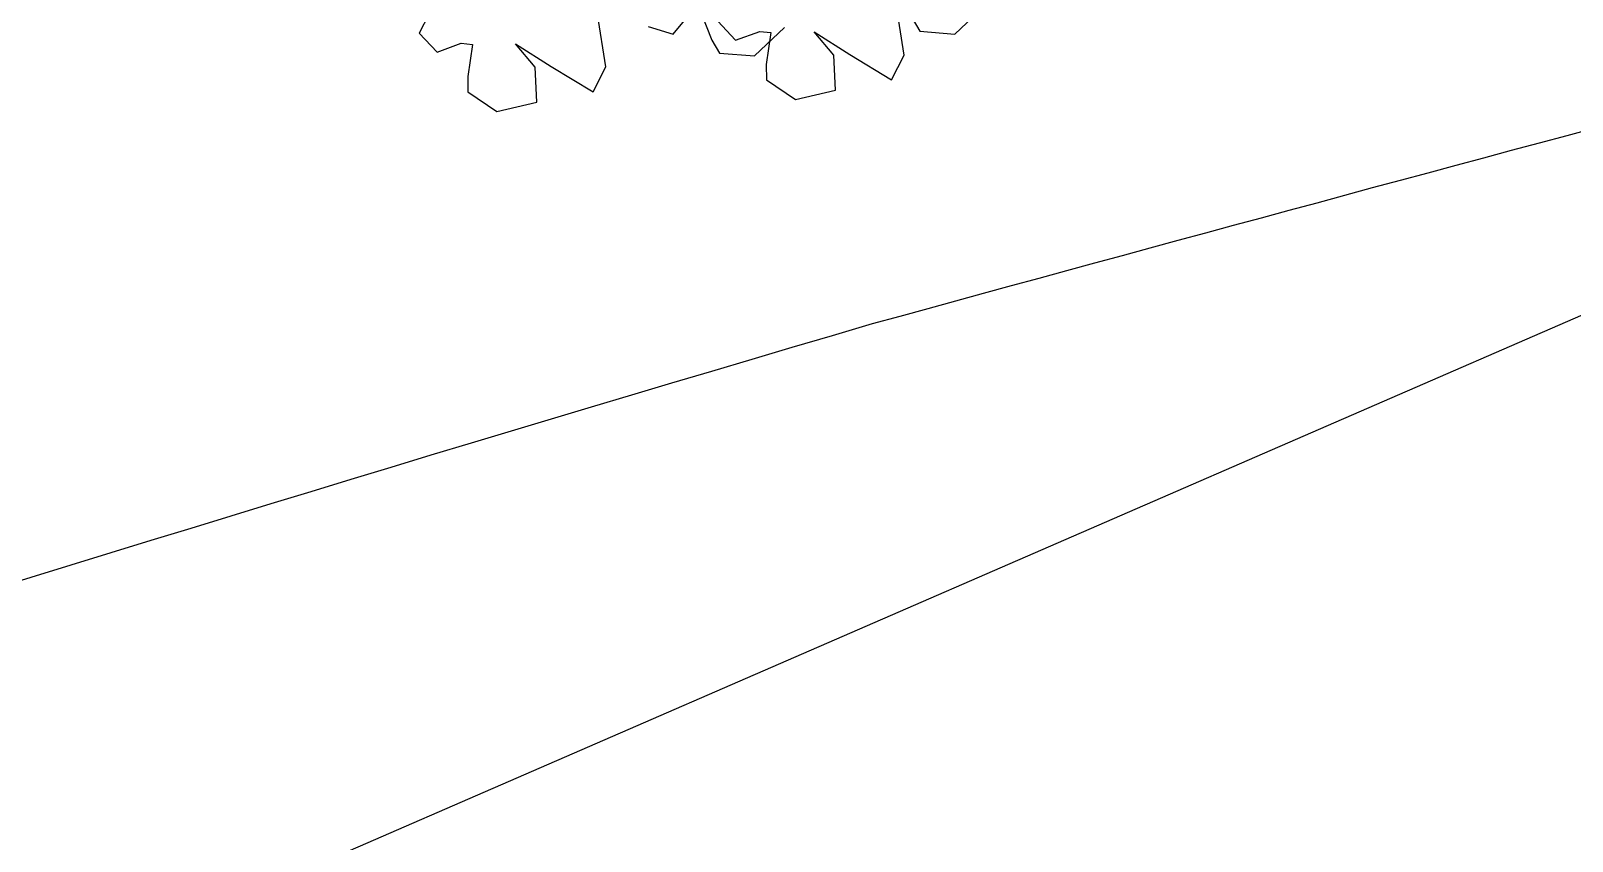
# Model space of a CAD drawing. Header units: millimetres. Extents: x 441156 to 441876, y 4514765 to 4515211.
# Drawn here: x 441440.216 to 441443.035, y 4514832.866 to 4514834.348 of the extents above; entities that cross this region are included whole.
import ezdxf

# ---------------------------------------------------------------- set-up
doc = ezdxf.new("R2010")
doc.units = ezdxf.units.MM
doc.layers.add('01_piscinas', color=254, linetype='Continuous')

msp = doc.modelspace()

# ---------------------------------------------------------------- linework, layer by layer
at = {"layer": '01_piscinas'}
for p, q in [((441445.01167264, 4514834.67928291, 0.00000131), (441438.80425299, 4514831.98144746, 0.00000092)), ((441441.43913488, 4514834.38615244, 0.00000053), (441441.46111145, 4514834.33097601, 0.00000053)), ((441441.81321342, 4514834.30350286, 0.00000053), (441441.7978985, 4514834.40028495, 0.00000053)), ((441441.90559532, 4514834.34193758, 0.00000053), (441441.96039746, 4514834.39350243, 0.00000053)), ((441440.94349133, 4514834.37767012, 0.00000053), (441440.92615715, 4514834.34363801, 0.00000053)), ((441441.26718457, 4514834.28170573, 0.00000053), (441441.25186965, 4514834.37848782, 0.00000053)), ((441441.3448019, 4514834.35544624, 0.00000053), (441441.39027321, 4514834.34166302, 0.00000053)), ((441441.39027321, 4514834.34166302, 0.00000053), (441441.42037157, 4514834.37751189, 0.00000053)), ((441441.472186, 4514834.36543515, 0.00000053), (441441.5046737, 4514834.33076288, 0.00000053)), ((441441.53936322, 4514834.30200169, 0.00000053), (441441.59416536, 4514834.35356654, 0.00000053)), ((441441.82734355, 4514834.37091191, 0.00000053), (441441.84150745, 4514834.34695704, 0.00000053)), ((441440.92615715, 4514834.34363801, 0.00000053), (441440.95864485, 4514834.30896574, 0.00000053)), ((441440.95864485, 4514834.30896574, 0.00000053), (441441.00263523, 4514834.32496259, 0.00000053)), ((441441.00263523, 4514834.32496259, 0.00000053), (441441.02320501, 4514834.32306387, 0.00000053)), ((441441.02320501, 4514834.32306387, 0.00000053), (441441.01464906, 4514834.2642914, 0.00000053)), ((441441.10234095, 4514834.32411257, 0.00000053), (441441.16722042, 4514834.28266566, 0.00000053)), ((441441.13803381, 4514834.28122704, 0.00000053), (441441.10234095, 4514834.32411257, 0.00000053)), ((441441.46111145, 4514834.33097601, 0.00000053), (441441.47527535, 4514834.30702115, 0.00000053)), ((441441.5046737, 4514834.33076288, 0.00000053), (441441.54866408, 4514834.34675972, 0.00000053)), ((441441.54866408, 4514834.34675972, 0.00000053), (441441.56923386, 4514834.344861, 0.00000053)), ((441441.56923386, 4514834.344861, 0.00000053), (441441.56067792, 4514834.28608853, 0.00000053)), ((441441.6483698, 4514834.3459097, 0.00000053), (441441.71324927, 4514834.30446279, 0.00000053)), ((441441.68406266, 4514834.30302417, 0.00000053), (441441.6483698, 4514834.3459097, 0.00000053)), ((441441.84150745, 4514834.34695704, 0.00000053), (441441.90559532, 4514834.34193758, 0.00000053)), ((441441.47527535, 4514834.30702115, 0.00000053), (441441.53936322, 4514834.30200169, 0.00000053)), ((441441.68720125, 4514834.23912554, 0.00000053), (441441.68406266, 4514834.30302417, 0.00000053)), ((441441.71324927, 4514834.30446279, 0.00000053), (441441.79001621, 4514834.2579599, 0.00000053)), ((441441.79001621, 4514834.2579599, 0.00000053), (441441.81321342, 4514834.30350286, 0.00000053)), ((441441.1411724, 4514834.21732841, 0.00000053), (441441.13803381, 4514834.28122704, 0.00000053)), ((441441.16722042, 4514834.28266566, 0.00000053), (441441.24398736, 4514834.23616276, 0.00000053)), ((441441.24398736, 4514834.23616276, 0.00000053), (441441.26718457, 4514834.28170573, 0.00000053)), ((441441.56067792, 4514834.28608853, 0.00000053), (441441.56096678, 4514834.25826106, 0.00000053)), ((441441.01464906, 4514834.2642914, 0.00000053), (441441.01493793, 4514834.23646393, 0.00000053)), ((441441.56096678, 4514834.25826106, 0.00000053), (441441.61395878, 4514834.22187014, 0.00000053)), ((441441.61395878, 4514834.22187014, 0.00000053), (441441.68720125, 4514834.23912554, 0.00000053)), ((441441.01493793, 4514834.23646393, 0.00000053), (441441.06792992, 4514834.20007301, 0.00000053)), ((441441.06792992, 4514834.20007301, 0.00000053), (441441.1411724, 4514834.21732841, 0.00000053))]:
    msp.add_line(p, q, dxfattribs=at)
for points, elevation in [([(441466.50933138, 4514836.84526939, 0.0164873178), (441462.64886087, 4514836.51536975, 0.0147570251), (441455.21056826, 4514835.40842934, 0.0064753203), (441449.43394452, 4514834.10548181, 0.0081662383), (441442.20026749, 4514832.24974676, 0.0216544653), (441433.08082065, 4514829.13504235, 0.0203224531), (441424.79708432, 4514825.50445053, 0.0071301443), (441419.23832523, 4514822.6439482, 0.0002218274), (441419.06670399, 4514822.55241672), (441417.77749905, 4514821.85298122), (441416.48861214, 4514821.15371826, 0.0026809456), (441414.4360636, 4514820.00791291), (441407.53444546, 4514816.1888006), (441404.91942541, 4514814.745731), (441397.00515999, 4514810.37833203), (441392.06224178, 4514807.63872531), (441378.89300348, 4514800.33969015), (441378.77896771, 4514800.27586286), (441389.56091333, 4514782.27945409)], 0.00000053), ([(441466.50734819, 4514836.77006272, 0.0164621357), (441462.65770676, 4514836.44089324, 0.0147546948), (441455.22496032, 4514835.33481359, 0.0064740219), (441449.45139266, 4514834.03253962, 0.0081654849), (441442.22075273, 4514832.17759532, 0.021652917), (441433.10811131, 4514829.06518378, 0.0203218385), (441424.83020235, 4514825.4371581, 0.0071298324), (441419.27359003, 4514822.5777561, 0.0002215412), (441419.1022488, 4514822.48637409), (441417.8132644, 4514821.78705824), (441416.52459804, 4514821.08791493, 0.002681048), (441414.47267497, 4514819.94245511), (441407.57072041, 4514816.12315664), (441404.95566199, 4514814.68006586), (441397.04145716, 4514810.31270033), (441392.09859948, 4514807.57312716), (441378.92949796, 4514800.27416781), (441378.88300432, 4514800.24814472), (441389.62525036, 4514782.31799947)], 0.00000053), ([(441430.69518641, 4514829.92970618, -0.0042755154), (441432.48805387, 4514830.64783043, -0.0216875721), (441441.75497962, 4514833.81222074, -0.0036590762), (441445.01167264, 4514834.67928291)], 0.00000131)]:
    msp.add_lwpolyline(points, format="xyb", dxfattribs=dict(at, elevation=elevation))
msp.add_arc((441502.62304402, 4514611.74085918, 0.00000053), 228.51204831, 103.457180672, 105.3238989528, dxfattribs=at)

doc.saveas('drawing.dxf')
